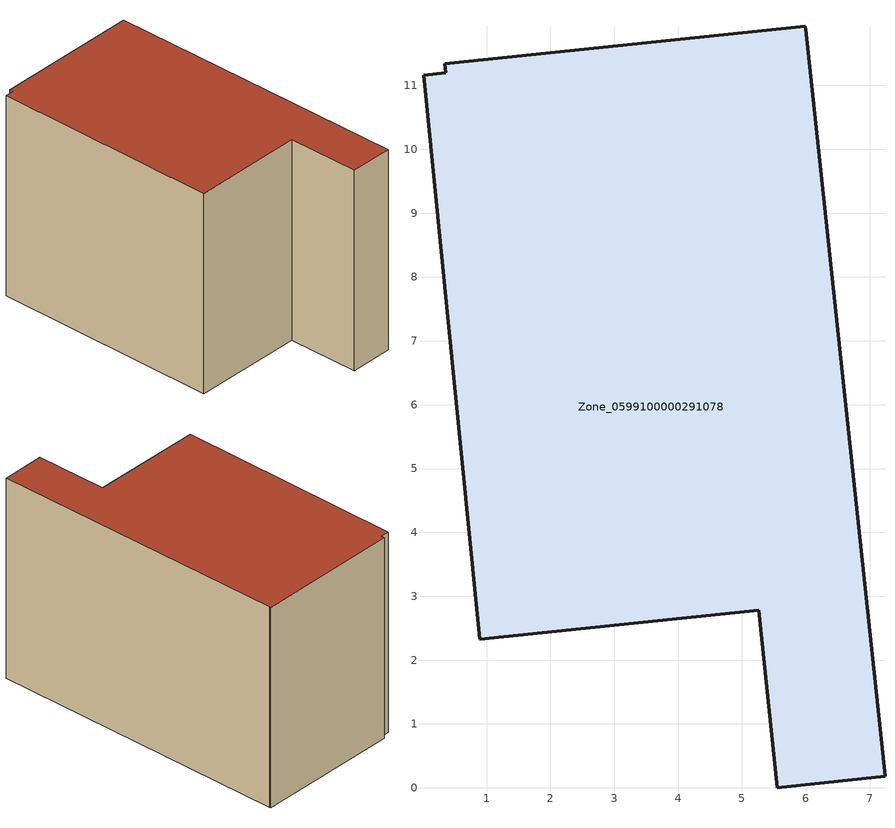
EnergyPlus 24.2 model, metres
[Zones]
Zone_0599100000291078
 floor ground (C_G): 5.55,0 5.26,2.78 0.89,2.33 0.01,11.16 0.36,11.2 0.35,11.34 5.99,11.93 6,11.88 7.24,0.18 z0
 wall outside (C_F): 5.26,2.78 5.55,0 7.24,0.18 6,11.88 5.99,11.93 0.35,11.34 0.36,11.2 0.01,11.16 0.89,2.33 5.26,2.78 z0:7.98
 roof outside (C_R): 5.99,11.93 0.35,11.34 0.36,11.2 0.01,11.16 0.89,2.33 5.26,2.78 5.55,0 7.24,0.18 6,11.88 z7.98
[BUILDING]
Pand.0599100000291078: North Axis=0; Terrain=City; Loads Convergence Tolerance Value=0.04; Temperature Convergence Tolerance Value=0.4; Solar Distribution=FullExterior; Maximum Number of Warmup Days=25; Minimum Number of Warmup Days=1
[Site:Location]
Rotterdam.The.Hague.AP_ZH_NLD Design_Conditions: Latitude=51.96; Longitude=4.45; Time Zone=1; Elevation=-4.5
[SITE:GROUNDTEMPERATURE:BUILDINGSURFACE]
18, 18, 18, 18, 18, 18, 18, 18, 18, 18, 18, 18
[MATERIAL] Thermal Absorptance=0.9; Solar Absorptance=0.7; Visible Absorptance=0.7
Name | Roughness | Thickness | Conductivity | Density | Specific Heat
G.TC.1975-1991 | MediumSmooth | 0.15 | 0.288461 | 540 | 1210
F.TC.1975-1991 | Rough | 0.3 | 0.230769 | 1920 | 840
R.TC.1975-1991 | MediumRough | 0.2 | 0.153846 | 1500 | 1000
[CONSTRUCTION]
C_G: G.TC.1975-1991
C_F: F.TC.1975-1991
C_R: R.TC.1975-1991
[ZONE]
Zone_0599100000291078: Type=1; Multiplier=1; Ceiling Height=Autocalculate; Volume=Autocalculate; Floor Area=autocalculate; Part of Total Floor Area=Yes
[ZONEINFILTRATION:DESIGNFLOWRATE]
Infil_Zone_0599100000291078: Zone or ZoneList or Space or SpaceList=Zone_0599100000291078; Schedule=AlwaysOn; Design Flow Rate Calculation Method=Flow/Area; Flow Rate per Floor Area=0.003; Constant Term Coefficient=1; Temperature Term Coefficient=0; Velocity Term Coefficient=0; Velocity Squared Term Coefficient=0
[HVACTEMPLATE:ZONE:IDEALLOADSAIRSYSTEM]
Zone_0599100000291078: Maximum Heating Supply Air Temperature=50; Minimum Cooling Supply Air Temperature=13; Maximum Heating Supply Air Humidity Ratio=0.0156; Minimum Cooling Supply Air Humidity Ratio=0.0077; Heating Limit=NoLimit; Cooling Limit=NoLimit; Dehumidification Control Type=ConstantSensibleHeatRatio; Cooling Sensible Heat Ratio=0.7; Dehumidification Setpoint=60; Humidification Control Type=None; Humidification Setpoint=30; Outdoor Air Method=None; Outdoor Air Flow Rate per Person=0.00944; Outdoor Air Flow Rate per Zone Floor Area=0; Outdoor Air Flow Rate per Zone=0; Demand Controlled Ventilation Type=None; Outdoor Air Economizer Type=NoEconomizer; Heat Recovery Type=None; Sensible Heat Recovery Effectiveness=0.7; Latent Heat Recovery Effectiveness=0.65
[ZONECONTROL:THERMOSTAT]
ThermostatControl_Zone_0599100000291078: Zone or ZoneList=Zone_0599100000291078; Control Type Schedule=DualSetpointControlType; Control 1=Thermostat_Zone_0599100000291078; Temperature Difference Between Cutout And Setpoint=0
[THERMOSTATSETPOINT:DUALSETPOINT]
Thermostat_Zone_0599100000291078: Heating Setpoint Temperature Schedule=HeatingSetpoint_Zone_0599100000291078; Cooling Setpoint Temperature Schedule=CoolingSetpoint_Zone_0599100000291078
[SCHEDULE:COMPACT]
HeatingSetpoint_Zone_0599100000291078: Through: 12/31, For: AllDays, Until: 24:00, 21
CoolingSetpoint_Zone_0599100000291078: Through: 12/31, For: AllDays, Until: 24:00, 24
DualSetpointControlType: Through: 12/31, For: AllDays, Until: 24:00, 4
AlwaysOn: Through: 12/31, For: AllDays, Until: 24:00, 1
